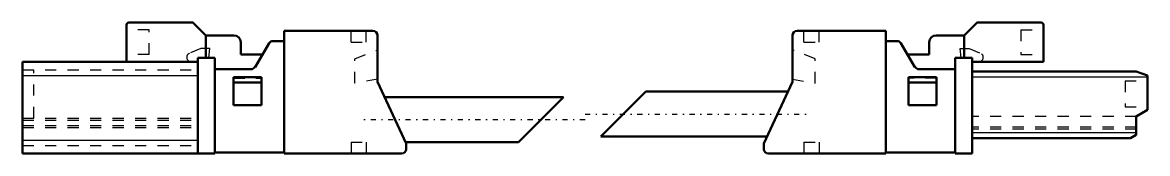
# Model space of a CAD drawing. Header units: millimetres. Extents: x -100 to 0, y 0 to 12.
import ezdxf

# ---------------------------------------------------------------- set-up
doc = ezdxf.new("R2010")
doc.units = ezdxf.units.MM
doc.linetypes.add('Center', pattern=[1.5, 0.45, -0.5, 0.05, -0.5])
doc.linetypes.add('Dashed', pattern=[2, 1, -1])
for name, color, linetype, lineweight in [('AM_0', 7, 'Continuous', 50), ('AM_4', 3, 'Continuous', 25), ('AM_7', 7, 'Center', 25), ('AM_9', 6, 'Dashed', 25)]:
    doc.layers.add(name, color=color, linetype=linetype, lineweight=lineweight)

# ---------------------------------------------------------------- blocks, each defined once
blk = doc.blocks.new('1_0890_0213_P2_0_in_2500_430_3')
at = {"layer": 'AM_0'}
for p, q in [((-90.75, 8.15), (-90.75, 11.45)), ((-90.55, 11.65), (-84.93, 11.65)), ((-84.79, 11.59), (-83.7, 10.5)), ((-83.7, 10.5), (-81.2, 10.5)), ((-83.7, 10.5), (-83.7, 8.5)), ((-77.72, 10), (-76.75, 10)), ((-76.75, 10.9), (-68.85, 10.9)), ((-76.75, 0), (-76.75, 10.9)), ((-68.45, 10.5), (-68.45, 6.37)), ((-80.6, 9.9), (-80.6, 8.8)), ((-79.33, 7.69), (-78.07, 9.81)), ((-100, 8.15), (-84.4, 8.15)), ((-100, 0), (-100, 8.15)), ((-84.4, 8.5), (-82.9, 8.5)), ((-84.4, 0), (-84.4, 8.5)), ((-82.9, 8.5), (-82.9, 0)), ((-80.6, 8.8), (-78.67, 8.8)), ((-82.9, 7.5), (-79.68, 7.5)), ((-81.25, 4.3), (-81.25, 6.8)), ((-81.25, 6.8), (-78.75, 6.8)), ((-81.25, 6.3), (-78.75, 6.3)), ((-78.75, 4.3), (-78.75, 6.8)), ((-68.45, 6.37), (-65.9, 0.9)), ((-51.9, 5), (-67.81, 5)), ((-51.9, 5), (-55.9, 1)), ((-81.25, 4.3), (-78.75, 4.3)), ((-65.95, 1), (-55.9, 1)), ((-100, 0), (-82.9, 0)), ((-76.75, 0.1), (-82.9, 0.1)), ((-66.3, 0), (-76.75, 0)), ((-65.9, 0.9), (-65.9, 0.4))]:
    blk.add_line(p, q, dxfattribs=at)
for centre, radius, start, end in [((-90.55, 11.45), 0.2, 90, 180), ((-84.93, 11.45), 0.2, 45, 90), ((-81.2, 9.9), 0.6, 360, 90), ((-77.72, 9.6), 0.4, 90, 149.0362), ((-68.85, 10.5), 0.4, 360, 90), ((-79.68, 7.9), 0.4, 270, 329.0362), ((-66.3, 0.4), 0.4, 270, 0)]:
    blk.add_arc(centre, radius, start, end, dxfattribs=at)
at = {"layer": 'AM_4'}
for p, q in [((-100, 6.95), (-84.4, 6.95)), ((-100, 1.2), (-84.4, 1.2))]:
    blk.add_line(p, q, dxfattribs=at)
at = {"layer": 'AM_7'}
blk.add_line((-50, 3), (-69.8, 3), dxfattribs=at)
at = {"layer": 'AM_9'}
for p, q in [((-88.75, 11), (-90.75, 11)), ((-88.75, 8.8), (-88.75, 11)), ((-70.8, 9.9), (-70.8, 10.9)), ((-69.45, 9.9), (-69.45, 10.9)), ((-84.15, 9.35), (-85.16, 8.92)), ((-83.35, 9.35), (-84.15, 9.35)), ((-83.45, 8.5), (-83.35, 9.35)), ((-70.8, 9.9), (-69.45, 9.9)), ((-70.45, 8.43), (-68.45, 9.2)), ((-88.75, 8.8), (-90.75, 8.8)), ((-70.45, 6.25), (-70.45, 8.43)), ((-100, 7.45), (-84.4, 7.45)), ((-99, 3.15), (-99, 7.45)), ((-81.25, 6.72), (-78.75, 6.72)), ((-81.25, 6.71), (-78.75, 6.71)), ((-68.45, 6.6), (-70.45, 6.25)), ((-100, 3.15), (-84.4, 3.15)), ((-100, 2.95), (-84.4, 2.95)), ((-100, 2.5), (-84.4, 2.5)), ((-100, 2.3), (-84.4, 2.3)), ((-70.8, 1), (-69.45, 1)), ((-70.8, 1), (-70.8, 0)), ((-69.45, 1), (-69.45, 0)), ((-100, 0.7), (-84.4, 0.7))]:
    blk.add_line(p, q, dxfattribs=at)
blk.add_arc((-85, 8.55), 0.4, 113.2239, 270, dxfattribs=at)
blk = doc.blocks.new('2_2500_430_P1_0_in_2500_430_3')
at = {"layer": 'AM_0'}
for p, q in [((-15.21, 11.59), (-16.3, 10.5)), ((-9.45, 11.65), (-15.07, 11.65)), ((-9.25, 8.15), (-9.25, 11.45)), ((-31.55, 10.5), (-31.55, 6.37)), ((-23.25, 10.9), (-31.15, 10.9)), ((-23.25, 0), (-23.25, 10.9)), ((-22.28, 10), (-23.25, 10)), ((-16.3, 10.5), (-18.8, 10.5)), ((-16.3, 10.5), (-16.3, 8.5)), ((-20.67, 7.69), (-21.93, 9.81)), ((-19.4, 9.9), (-19.4, 8.8)), ((-19.4, 8.8), (-21.33, 8.8)), ((-15.6, 8.5), (-17.1, 8.5)), ((-17.1, 8.5), (-17.1, 0)), ((-15.6, 0), (-15.6, 8.5)), ((-15.6, 8.15), (-9.25, 8.15)), ((-17.1, 7.5), (-20.32, 7.5)), ((-1, 7.3), (-15.6, 7.3)), ((-1, 7.3), (0, 6.94)), ((-31.55, 6.37), (-34.1, 0.9)), ((-21.25, 6.8), (-21.25, 4.3)), ((-18.75, 6.8), (-21.25, 6.8)), ((-18.75, 6.3), (-21.25, 6.3)), ((-18.75, 6.8), (-18.75, 4.3)), ((0, 6.94), (0, 3.88)), ((-48.6, 1.5), (-44.6, 5.5)), ((-31.95, 5.5), (-44.6, 5.5)), ((-18.75, 4.3), (-21.25, 4.3)), ((0, 3.88), (-1, 3.3)), ((-1, 3.3), (-1, 1.65)), ((-48.6, 1.5), (-33.82, 1.5)), ((-1.5, 1.35), (-15.6, 1.35)), ((-1, 1.65), (-1.5, 1.35)), ((-34.1, 0.9), (-34.1, 0.4)), ((-33.7, 0), (-23.25, 0)), ((-23.25, 0.1), (-17.1, 0.1)), ((-17.1, 0), (-15.6, 0))]:
    blk.add_line(p, q, dxfattribs=at)
for centre, radius, start, end in [((-15.07, 11.45), 0.2, 90, 135), ((-9.45, 11.45), 0.2, 0, 90), ((-31.15, 10.5), 0.4, 90, 180), ((-22.28, 9.6), 0.4, 30.9638, 90), ((-18.8, 9.9), 0.6, 90, 180), ((-20.32, 7.9), 0.4, 210.9638, 270), ((-33.7, 0.4), 0.4, 180, 270)]:
    blk.add_arc(centre, radius, start, end, dxfattribs=at)
at = {"layer": 'AM_4'}
for p, q in [((0, 6.8), (-15.6, 6.8)), ((-1, 1.85), (-15.6, 1.85))]:
    blk.add_line(p, q, dxfattribs=at)
at = {"layer": 'AM_7'}
blk.add_line((-50, 3.5), (-30.2, 3.5), dxfattribs=at)
at = {"layer": 'AM_9'}
for p, q in [((-11.25, 11), (-11.25, 8.8)), ((-11.25, 11), (-9.25, 11)), ((-30.55, 9.9), (-30.55, 10.9)), ((-29.2, 9.9), (-29.2, 10.9)), ((-29.55, 8.43), (-31.55, 9.2)), ((-30.55, 9.9), (-29.2, 9.9)), ((-16.65, 9.35), (-15.85, 9.35)), ((-16.55, 8.5), (-16.65, 9.35)), ((-15.85, 9.35), (-14.84, 8.92)), ((-29.55, 6.25), (-29.55, 8.43)), ((-11.25, 8.8), (-9.25, 8.8)), ((-31.55, 6.6), (-29.55, 6.25)), ((-18.75, 6.72), (-21.25, 6.72)), ((-18.75, 6.71), (-21.25, 6.71)), ((-2, 6.45), (-2, 4.15)), ((-2, 6.45), (0, 6.45)), ((-2, 4.15), (0, 4.15)), ((-1, 3.3), (-15.6, 3.3)), ((-1, 2.35), (-15.6, 2.35)), ((-1, 2.15), (-15.6, 2.15)), ((-30.55, 1), (-30.55, 0)), ((-30.55, 1), (-29.2, 1)), ((-29.2, 1), (-29.2, 0))]:
    blk.add_line(p, q, dxfattribs=at)
blk.add_arc((-15, 8.55), 0.4, 270, 66.7761, dxfattribs=at)

msp = doc.modelspace()

# ---------------------------------------------------------------- block references
for name in ['1_0890_0213_P2_0_in_2500_430_3', '2_2500_430_P1_0_in_2500_430_3']:
    msp.add_blockref(name, (0, 0))

doc.saveas('drawing.dxf')
